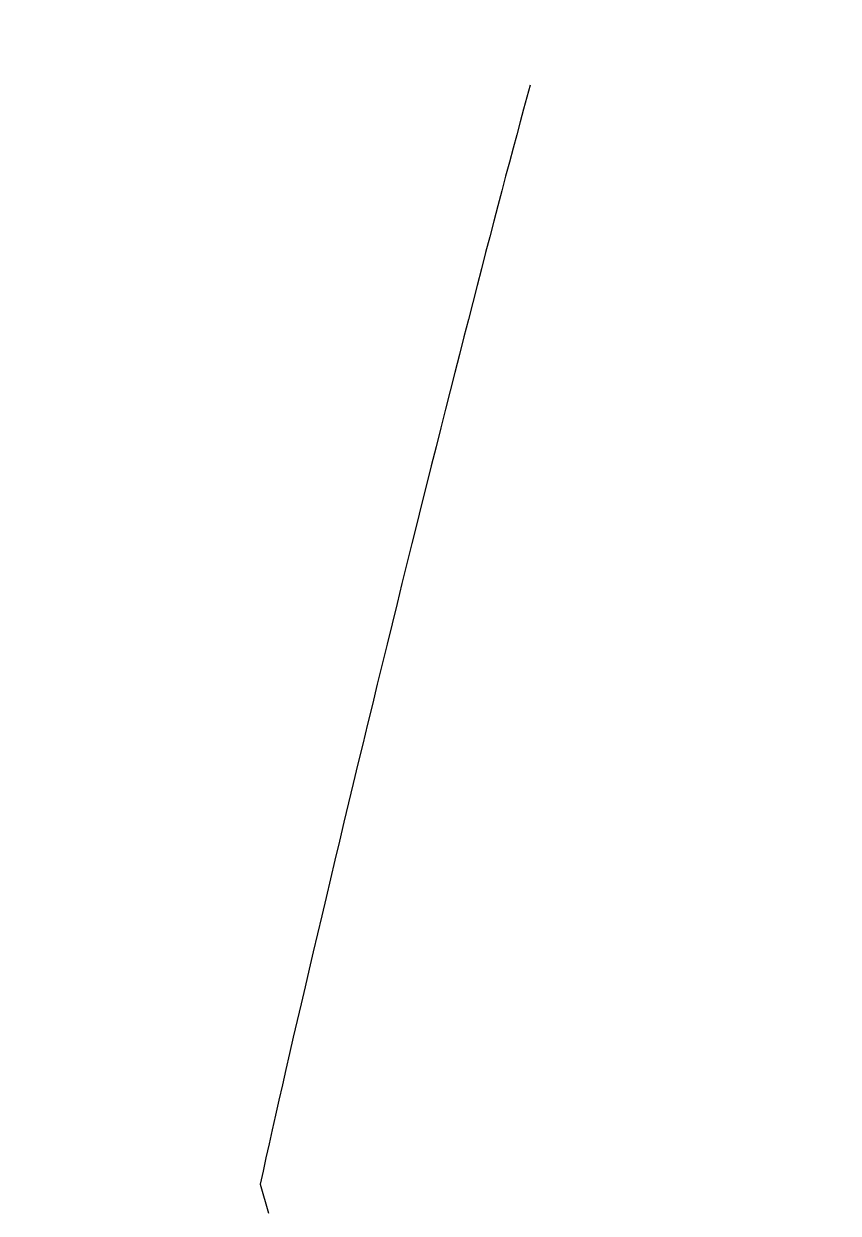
# Model space of a CAD drawing. Header units: metres. Extents: x 1.3 to 9.9, y -0.9 to 11.6.
import ezdxf

# ---------------------------------------------------------------- set-up
doc = ezdxf.new("R2010")
doc.units = ezdxf.units.M

# ---------------------------------------------------------------- blocks, each defined once
blk = doc.blocks.new('LEAF', base_point=(0.4, -0.2, 0.1))
at = {"extrusion": (0.1, 0.9, 0.3), "elevation": 0.4}
blk.add_lwpolyline([(0, 0, 0.5), (3, 0), (3, 2)], format="xyb", dxfattribs=at)
blk = doc.blocks.new('MID')
at = {"xscale": 2, "yscale": 0.5, "zscale": 1.2, "rotation": 50}
blk.add_blockref('LEAF', (3, 4, 1), dxfattribs=at)
blk = doc.blocks.new('TOP')
at = {"xscale": 2, "yscale": 0.5, "zscale": 1.2, "rotation": 50}
blk.add_blockref('MID', (1, 1, 1), dxfattribs=at)

msp = doc.modelspace()

# ---------------------------------------------------------------- block references
at = {"rotation": 10}
msp.add_blockref('TOP', (5, 5, 5), dxfattribs=at)

doc.saveas('drawing.dxf')
